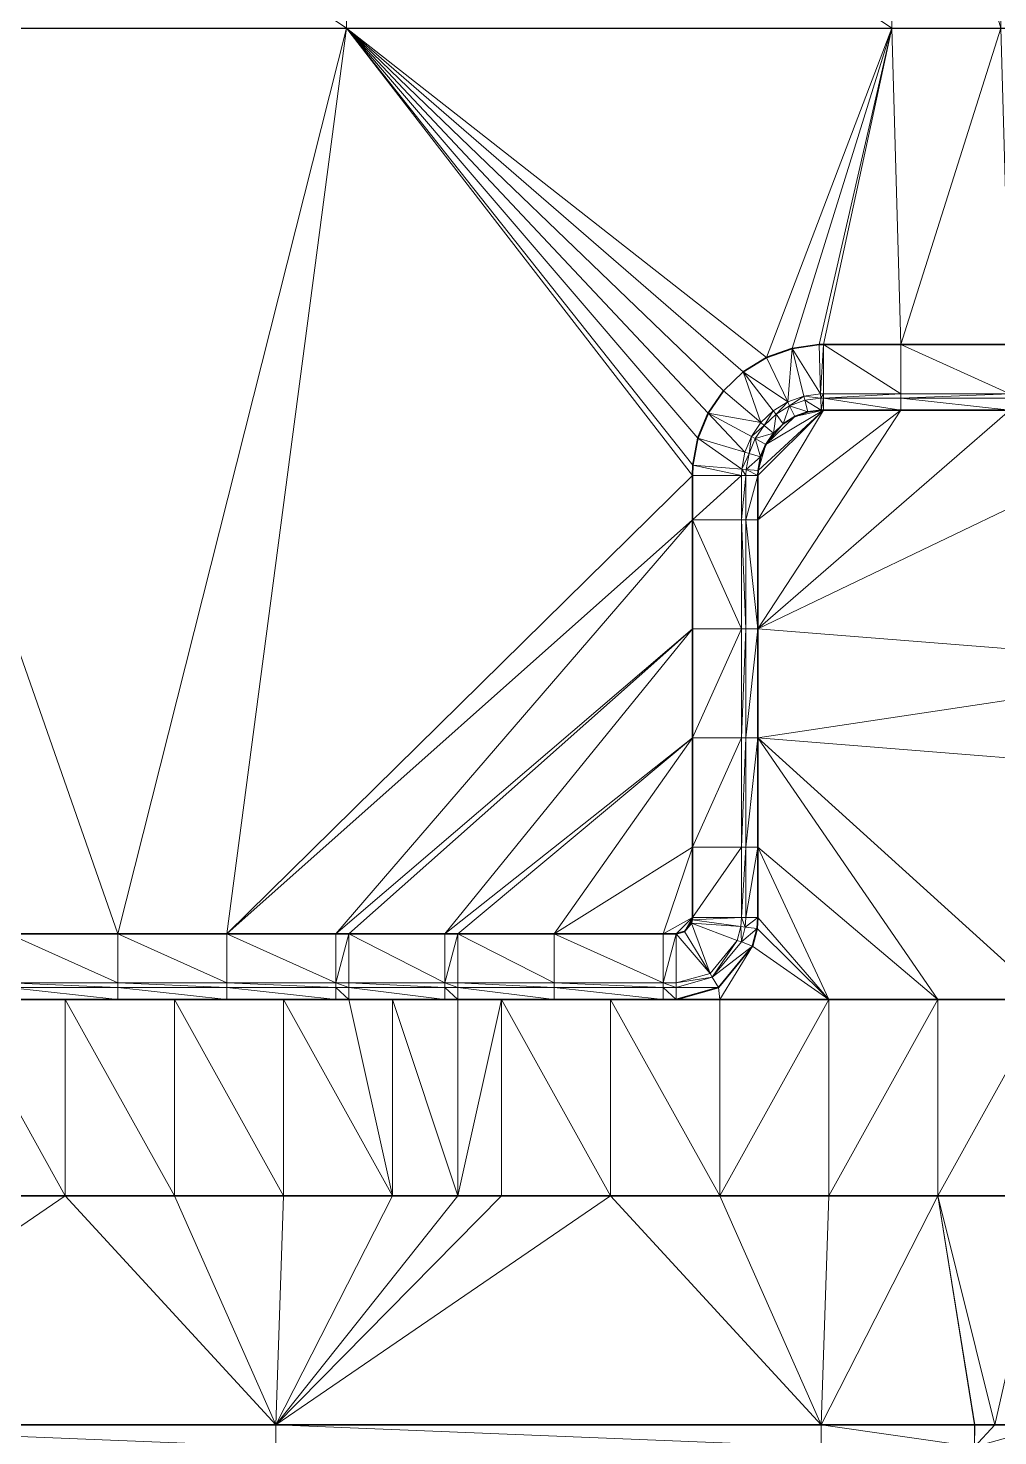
# Model space of a CAD drawing. Header units: metres. Extents: x 246428 to 246884, y 7418966 to 7419490.
# Drawn here: x 246707.09 to 246715.98, y 7419367.3 to 7419380.21 of the extents above; entities that cross this region are included whole.
import ezdxf

# ---------------------------------------------------------------- set-up
doc = ezdxf.new("R2010")
doc.units = ezdxf.units.M
doc.linetypes.add('blank name', pattern=[0])
doc.linetypes.add('HIDDEN', pattern=[9.525, 6.35, -3.175])
doc.layers.add('_12D_UNMAPPED', color=7, linetype='Continuous')
doc.layers.add('GRADELINES', color=250, linetype='HIDDEN', lineweight=25)
doc.layers.add('MISC_PATHS', color=7, linetype='Continuous', lineweight=35)
for name, color, linetype, lineweight, true_color in [('KERB_BACK', 7, 'Continuous', 35, 0x5fd2ff), ('KERB_LINE', 7, 'Continuous', 18, 0xb9b9b9), ('KERB_LIP', 7, 'Continuous', 35, 0x5fd2ff), ('KERB_TOP', 7, 'Continuous', 18, 0xb9b9b9)]:
    doc.layers.add(name, color=color, linetype=linetype, lineweight=lineweight, true_color=true_color)

msp = doc.modelspace()

# ---------------------------------------------------------------- linework, layer by layer
at = {"layer": '_12D_UNMAPPED', "color": 3, "linetype": 'blank name', "lineweight": 0}
for points in [[(246710.008, 7419380.205, 35.044), (246705.008, 7419380.205, 34.953), (246705.008, 7419383.555, 34.986)], [(246710.008, 7419383.555, 35.077), (246710.008, 7419380.205, 35.044), (246705.008, 7419383.555, 34.986)], [(246715.008, 7419380.205, 35.135), (246710.008, 7419380.205, 35.044), (246710.008, 7419383.555, 35.077)], [(246715.008, 7419380.205, 35.135), (246710.008, 7419383.555, 35.077), (246715.008, 7419383.555, 35.169)], [(246716.008, 7419380.205, 35.153), (246715.008, 7419380.205, 35.135), (246715.008, 7419383.555, 35.169)], [(246716.008, 7419380.205, 35.153), (246715.008, 7419383.555, 35.169), (246716.008, 7419383.555, 35.187)], [(246707.911, 7419371.905, 34.923), (246706.911, 7419371.905, 34.904), (246705.008, 7419380.205, 34.953)], [(246707.911, 7419371.905, 34.923), (246705.008, 7419380.205, 34.953), (246710.008, 7419380.205, 35.044)], [(246708.911, 7419371.905, 34.941), (246707.911, 7419371.905, 34.923), (246710.008, 7419380.205, 35.044)], [(246708.911, 7419371.905, 34.941), (246710.008, 7419380.205, 35.044), (246713.179, 7419376.105, 35.061)], [(246710.008, 7419380.205, 35.044), (246713.229, 7419376.447, 35.065), (246713.183, 7419376.201, 35.062)], [(246710.008, 7419380.205, 35.044), (246713.325, 7419376.677, 35.069), (246713.229, 7419376.447, 35.065)], [(246710.008, 7419380.205, 35.044), (246715.008, 7419380.205, 35.135), (246713.859, 7419377.186, 35.084)], [(246710.008, 7419380.205, 35.044), (246713.859, 7419377.186, 35.084), (246713.646, 7419377.055, 35.079)], [(246710.008, 7419380.205, 35.044), (246713.646, 7419377.055, 35.079), (246713.466, 7419376.883, 35.074)], [(246710.008, 7419380.205, 35.044), (246713.466, 7419376.883, 35.074), (246713.325, 7419376.677, 35.069)], [(246710.008, 7419380.205, 35.044), (246713.183, 7419376.201, 35.062), (246713.179, 7419376.105, 35.061)], [(246715.008, 7419380.205, 35.135), (246714.094, 7419377.271, 35.089), (246713.859, 7419377.186, 35.084)], [(246715.008, 7419380.205, 35.135), (246714.341, 7419377.305, 35.094), (246714.094, 7419377.271, 35.089)], [(246715.008, 7419380.205, 35.135), (246714.38, 7419377.305, 35.095), (246714.341, 7419377.305, 35.094)], [(246715.008, 7419380.205, 35.135), (246715.091, 7419377.305, 35.108), (246714.38, 7419377.305, 35.095)], [(246715.008, 7419380.205, 35.135), (246716.008, 7419380.205, 35.153), (246715.091, 7419377.305, 35.108)], [(246716.008, 7419380.205, 35.153), (246716.091, 7419377.305, 35.126), (246715.091, 7419377.305, 35.108)], [(246713.859, 7419377.186, 35.084), (246714.094, 7419377.271, 35.089), (246714.054, 7419376.781, 35.059)], [(246714.094, 7419377.271, 35.089), (246714.201, 7419376.834, 35.064), (246714.054, 7419376.781, 35.059)], [(246714.094, 7419377.271, 35.089), (246714.341, 7419377.305, 35.094), (246714.355, 7419376.855, 35.069)], [(246714.094, 7419377.271, 35.089), (246714.355, 7419376.855, 35.069), (246714.201, 7419376.834, 35.064)], [(246714.341, 7419377.305, 35.094), (246714.38, 7419377.305, 35.095), (246714.355, 7419376.855, 35.069)], [(246714.38, 7419377.305, 35.095), (246714.38, 7419376.855, 35.07), (246714.355, 7419376.855, 35.069)], [(246714.38, 7419377.305, 35.095), (246715.091, 7419376.855, 35.083), (246714.38, 7419376.855, 35.07)], [(246714.38, 7419377.305, 35.095), (246715.091, 7419377.305, 35.108), (246715.091, 7419376.855, 35.083)], [(246715.091, 7419377.305, 35.108), (246716.091, 7419377.305, 35.126), (246716.091, 7419376.855, 35.101)], [(246715.091, 7419377.305, 35.108), (246716.091, 7419376.855, 35.101), (246715.091, 7419376.855, 35.083)], [(246713.646, 7419377.055, 35.079), (246713.859, 7419377.186, 35.084), (246714.054, 7419376.781, 35.059)], [(246713.466, 7419376.883, 35.074), (246713.646, 7419377.055, 35.079), (246713.808, 7419376.591, 35.049)], [(246713.646, 7419377.055, 35.079), (246713.921, 7419376.699, 35.054), (246713.808, 7419376.591, 35.049)], [(246713.646, 7419377.055, 35.079), (246714.054, 7419376.781, 35.059), (246713.921, 7419376.699, 35.054)], [(246713.325, 7419376.677, 35.069), (246713.466, 7419376.883, 35.074), (246713.808, 7419376.591, 35.049)], [(246714.201, 7419376.834, 35.064), (246714.355, 7419376.855, 35.069), (246714.357, 7419376.815, 35.219)], [(246714.355, 7419376.855, 35.069), (246714.38, 7419376.855, 35.07), (246714.357, 7419376.815, 35.219)], [(246714.38, 7419376.855, 35.07), (246714.38, 7419376.815, 35.22), (246714.357, 7419376.815, 35.219)], [(246714.38, 7419376.855, 35.07), (246715.091, 7419376.855, 35.083), (246714.38, 7419376.815, 35.22)], [(246715.091, 7419376.855, 35.083), (246715.091, 7419376.815, 35.233), (246714.38, 7419376.815, 35.22)], [(246715.091, 7419376.855, 35.083), (246716.091, 7419376.855, 35.101), (246715.091, 7419376.815, 35.233)], [(246716.091, 7419376.855, 35.101), (246716.091, 7419376.815, 35.251), (246715.091, 7419376.815, 35.233)], [(246713.921, 7419376.699, 35.054), (246714.054, 7419376.781, 35.059), (246713.946, 7419376.667, 35.204)], [(246714.054, 7419376.781, 35.059), (246714.071, 7419376.745, 35.209), (246713.946, 7419376.667, 35.204)], [(246713.946, 7419376.667, 35.204), (246714.071, 7419376.745, 35.209), (246714.013, 7419376.58, 35.204)], [(246714.071, 7419376.745, 35.209), (246714.119, 7419376.646, 35.209), (246714.013, 7419376.58, 35.204)], [(246714.054, 7419376.781, 35.059), (246714.201, 7419376.834, 35.064), (246714.071, 7419376.745, 35.209)], [(246714.201, 7419376.834, 35.064), (246714.21, 7419376.795, 35.214), (246714.071, 7419376.745, 35.209)], [(246714.071, 7419376.745, 35.209), (246714.21, 7419376.795, 35.214), (246714.237, 7419376.688, 35.214)], [(246714.071, 7419376.745, 35.209), (246714.237, 7419376.688, 35.214), (246714.119, 7419376.646, 35.209)], [(246714.201, 7419376.834, 35.064), (246714.357, 7419376.815, 35.219), (246714.21, 7419376.795, 35.214)], [(246714.21, 7419376.795, 35.214), (246714.357, 7419376.815, 35.219), (246714.36, 7419376.705, 35.219)], [(246714.21, 7419376.795, 35.214), (246714.36, 7419376.705, 35.219), (246714.237, 7419376.688, 35.214)], [(246714.357, 7419376.815, 35.219), (246714.38, 7419376.815, 35.22), (246714.36, 7419376.705, 35.219)], [(246714.38, 7419376.815, 35.22), (246714.38, 7419376.705, 35.22), (246714.36, 7419376.705, 35.219)], [(246714.38, 7419376.815, 35.22), (246715.091, 7419376.815, 35.233), (246715.091, 7419376.705, 35.233)], [(246714.38, 7419376.815, 35.22), (246715.091, 7419376.705, 35.233), (246714.38, 7419376.705, 35.22)], [(246715.091, 7419376.815, 35.233), (246716.091, 7419376.815, 35.251), (246716.091, 7419376.705, 35.251)], [(246715.091, 7419376.815, 35.233), (246716.091, 7419376.705, 35.251), (246715.091, 7419376.705, 35.233)], [(246713.229, 7419376.447, 35.065), (246713.325, 7419376.677, 35.069), (246713.66, 7419376.319, 35.04)], [(246713.325, 7419376.677, 35.069), (246713.808, 7419376.591, 35.049), (246713.72, 7419376.463, 35.044)], [(246713.325, 7419376.677, 35.069), (246713.72, 7419376.463, 35.044), (246713.66, 7419376.319, 35.04)], [(246713.72, 7419376.463, 35.044), (246713.808, 7419376.591, 35.049), (246713.839, 7419376.565, 35.199)], [(246716.091, 7419376.705, 35.251), (246713.78, 7419374.701, 35.172), (246715.091, 7419376.705, 35.233)], [(246713.781, 7419376.153, 35.187), (246714.38, 7419376.705, 35.22), (246713.78, 7419376.105, 35.186)], [(246713.78, 7419376.105, 35.186), (246714.38, 7419376.705, 35.22), (246713.78, 7419375.701, 35.182)], [(246714.38, 7419376.705, 35.22), (246715.091, 7419376.705, 35.233), (246713.78, 7419375.701, 35.182)], [(246715.091, 7419376.705, 35.233), (246713.78, 7419374.701, 35.172), (246713.78, 7419375.701, 35.182)], [(246713.78, 7419374.701, 35.172), (246716.091, 7419376.705, 35.251), (246717.091, 7419376.29, 35.269)], [(246713.852, 7419376.391, 35.194), (246714.38, 7419376.705, 35.22), (246713.781, 7419376.153, 35.187)], [(246713.808, 7419376.591, 35.049), (246713.921, 7419376.699, 35.054), (246713.839, 7419376.565, 35.199)], [(246713.921, 7419376.699, 35.054), (246713.946, 7419376.667, 35.204), (246713.839, 7419376.565, 35.199)], [(246713.839, 7419376.565, 35.199), (246713.946, 7419376.667, 35.204), (246713.923, 7419376.494, 35.199)], [(246714.119, 7419376.646, 35.209), (246714.38, 7419376.705, 35.22), (246713.852, 7419376.391, 35.194)], [(246714.013, 7419376.58, 35.204), (246714.119, 7419376.646, 35.209), (246713.852, 7419376.391, 35.194)], [(246713.946, 7419376.667, 35.204), (246714.013, 7419376.58, 35.204), (246713.923, 7419376.494, 35.199)], [(246714.237, 7419376.688, 35.214), (246714.38, 7419376.705, 35.22), (246714.119, 7419376.646, 35.209)], [(246714.36, 7419376.705, 35.219), (246714.38, 7419376.705, 35.22), (246714.237, 7419376.688, 35.214)], [(246713.66, 7419376.319, 35.04), (246713.72, 7419376.463, 35.044), (246713.699, 7419376.307, 35.19)], [(246713.72, 7419376.463, 35.044), (246713.755, 7419376.444, 35.194), (246713.699, 7419376.307, 35.19)], [(246713.72, 7419376.463, 35.044), (246713.839, 7419376.565, 35.199), (246713.755, 7419376.444, 35.194)], [(246713.755, 7419376.444, 35.194), (246713.839, 7419376.565, 35.199), (246713.923, 7419376.494, 35.199)], [(246713.755, 7419376.444, 35.194), (246713.923, 7419376.494, 35.199), (246713.852, 7419376.391, 35.194)], [(246713.923, 7419376.494, 35.199), (246714.013, 7419376.58, 35.204), (246713.852, 7419376.391, 35.194)], [(246713.183, 7419376.201, 35.062), (246713.229, 7419376.447, 35.065), (246713.632, 7419376.165, 35.037)], [(246713.229, 7419376.447, 35.065), (246713.66, 7419376.319, 35.04), (246713.632, 7419376.165, 35.037)], [(246713.699, 7419376.307, 35.19), (246713.755, 7419376.444, 35.194), (246713.804, 7419376.276, 35.19)], [(246713.755, 7419376.444, 35.194), (246713.852, 7419376.391, 35.194), (246713.804, 7419376.276, 35.19)], [(246713.804, 7419376.276, 35.19), (246713.852, 7419376.391, 35.194), (246713.781, 7419376.153, 35.187)], [(246713.179, 7419376.105, 35.061), (246713.183, 7419376.201, 35.062), (246713.63, 7419376.105, 35.036)], [(246713.183, 7419376.201, 35.062), (246713.632, 7419376.165, 35.037), (246713.63, 7419376.105, 35.036)], [(246713.632, 7419376.165, 35.037), (246713.66, 7419376.319, 35.04), (246713.699, 7419376.307, 35.19)], [(246713.632, 7419376.165, 35.037), (246713.699, 7419376.307, 35.19), (246713.672, 7419376.162, 35.187)], [(246713.672, 7419376.162, 35.187), (246713.699, 7419376.307, 35.19), (246713.804, 7419376.276, 35.19)], [(246713.672, 7419376.162, 35.187), (246713.804, 7419376.276, 35.19), (246713.781, 7419376.153, 35.187)], [(246718.129, 7419374.355, 35.295), (246713.78, 7419374.701, 35.172), (246717.091, 7419376.29, 35.269)], [(246708.911, 7419371.905, 34.941), (246713.179, 7419376.105, 35.061), (246713.179, 7419375.701, 35.057)], [(246713.179, 7419375.701, 35.057), (246713.63, 7419376.105, 35.036), (246713.63, 7419375.701, 35.032)], [(246713.179, 7419375.701, 35.057), (246713.179, 7419376.105, 35.061), (246713.63, 7419376.105, 35.036)], [(246713.63, 7419376.105, 35.036), (246713.632, 7419376.165, 35.037), (246713.669, 7419376.105, 35.186)], [(246713.63, 7419375.701, 35.032), (246713.63, 7419376.105, 35.036), (246713.669, 7419376.105, 35.186)], [(246713.63, 7419375.701, 35.032), (246713.669, 7419376.105, 35.186), (246713.669, 7419375.701, 35.182)], [(246713.632, 7419376.165, 35.037), (246713.672, 7419376.162, 35.187), (246713.669, 7419376.105, 35.186)], [(246713.669, 7419376.105, 35.186), (246713.672, 7419376.162, 35.187), (246713.78, 7419376.105, 35.186)], [(246713.669, 7419375.701, 35.182), (246713.78, 7419376.105, 35.186), (246713.78, 7419375.701, 35.182)], [(246713.669, 7419375.701, 35.182), (246713.669, 7419376.105, 35.186), (246713.78, 7419376.105, 35.186)], [(246713.672, 7419376.162, 35.187), (246713.781, 7419376.153, 35.187), (246713.78, 7419376.105, 35.186)], [(246709.911, 7419371.905, 34.959), (246708.911, 7419371.905, 34.941), (246713.179, 7419375.701, 35.057)], [(246713.179, 7419374.701, 35.047), (246709.911, 7419371.905, 34.959), (246713.179, 7419375.701, 35.057)], [(246713.63, 7419374.701, 35.022), (246713.179, 7419374.701, 35.047), (246713.179, 7419375.701, 35.057)], [(246713.63, 7419374.701, 35.022), (246713.179, 7419375.701, 35.057), (246713.63, 7419375.701, 35.032)], [(246713.669, 7419374.701, 35.172), (246713.63, 7419374.701, 35.022), (246713.63, 7419375.701, 35.032)], [(246713.669, 7419374.701, 35.172), (246713.63, 7419375.701, 35.032), (246713.669, 7419375.701, 35.182)], [(246713.78, 7419374.701, 35.172), (246713.669, 7419374.701, 35.172), (246713.669, 7419375.701, 35.182)], [(246713.78, 7419374.701, 35.172), (246713.669, 7419375.701, 35.182), (246713.78, 7419375.701, 35.182)], [(246710.029, 7419371.905, 34.961), (246709.911, 7419371.905, 34.959), (246713.179, 7419374.701, 35.047)], [(246710.911, 7419371.905, 34.977), (246710.029, 7419371.905, 34.961), (246713.179, 7419374.701, 35.047)], [(246710.029, 7419371.905, 34.961), (246710.029, 7419371.905, 34.961), (246713.179, 7419374.701, 35.047)], [(246710.911, 7419371.905, 34.977), (246713.179, 7419374.701, 35.047), (246713.179, 7419373.701, 35.037)], [(246713.179, 7419373.701, 35.037), (246713.179, 7419374.701, 35.047), (246713.63, 7419374.701, 35.022)], [(246713.179, 7419373.701, 35.037), (246713.63, 7419374.701, 35.022), (246713.63, 7419373.701, 35.012)], [(246713.63, 7419373.701, 35.012), (246713.63, 7419374.701, 35.022), (246713.669, 7419374.701, 35.172)], [(246713.63, 7419373.701, 35.012), (246713.669, 7419374.701, 35.172), (246713.669, 7419373.701, 35.162)], [(246713.669, 7419373.701, 35.162), (246713.78, 7419374.701, 35.172), (246713.78, 7419373.701, 35.162)], [(246713.669, 7419373.701, 35.162), (246713.669, 7419374.701, 35.172), (246713.78, 7419374.701, 35.172)], [(246713.78, 7419373.701, 35.162), (246713.78, 7419374.701, 35.172), (246718.129, 7419374.355, 35.295)], [(246713.78, 7419373.701, 35.162), (246718.129, 7419374.355, 35.295), (246718.129, 7419373.355, 35.306)], [(246711.029, 7419371.905, 34.98), (246710.911, 7419371.905, 34.977), (246713.179, 7419373.701, 35.037)], [(246711.029, 7419371.905, 34.98), (246711.029, 7419371.905, 34.98), (246713.179, 7419373.701, 35.037)], [(246711.911, 7419371.905, 34.996), (246711.029, 7419371.905, 34.98), (246713.179, 7419373.701, 35.037)], [(246711.911, 7419371.905, 34.996), (246713.179, 7419373.701, 35.037), (246713.179, 7419372.701, 35.027)], [(246713.179, 7419372.701, 35.027), (246713.179, 7419373.701, 35.037), (246713.63, 7419373.701, 35.012)], [(246713.179, 7419372.701, 35.027), (246713.63, 7419373.701, 35.012), (246713.63, 7419372.701, 35.002)], [(246713.63, 7419372.701, 35.002), (246713.669, 7419373.701, 35.162), (246713.669, 7419372.701, 35.152)], [(246713.63, 7419372.701, 35.002), (246713.63, 7419373.701, 35.012), (246713.669, 7419373.701, 35.162)], [(246713.669, 7419372.701, 35.152), (246713.78, 7419373.701, 35.162), (246713.78, 7419372.701, 35.152)], [(246713.669, 7419372.701, 35.152), (246713.669, 7419373.701, 35.162), (246713.78, 7419373.701, 35.162)], [(246713.78, 7419372.701, 35.152), (246713.78, 7419373.701, 35.162), (246715.43, 7419371.303, 35.179)], [(246715.43, 7419371.303, 35.179), (246713.78, 7419373.701, 35.162), (246716.43, 7419371.303, 35.23)], [(246716.43, 7419371.303, 35.23), (246713.78, 7419373.701, 35.162), (246718.129, 7419373.355, 35.306)], [(246711.911, 7419371.905, 34.996), (246713.179, 7419372.701, 35.027), (246712.911, 7419371.905, 35.014)], [(246713.179, 7419372.701, 35.027), (246713.179, 7419372.055, 35.02), (246712.911, 7419371.905, 35.014)], [(246713.179, 7419372.055, 35.02), (246713.63, 7419372.701, 35.002), (246713.63, 7419372.055, 34.995)], [(246713.179, 7419372.055, 35.02), (246713.179, 7419372.701, 35.027), (246713.63, 7419372.701, 35.002)], [(246713.63, 7419372.055, 34.995), (246713.63, 7419372.701, 35.002), (246713.669, 7419372.701, 35.152)], [(246713.63, 7419372.055, 34.995), (246713.669, 7419372.701, 35.152), (246713.669, 7419372.055, 35.145)], [(246713.669, 7419372.055, 35.145), (246713.669, 7419372.701, 35.152), (246713.78, 7419372.701, 35.152)], [(246713.669, 7419372.055, 35.145), (246713.78, 7419372.701, 35.152), (246713.78, 7419372.055, 35.145)], [(246713.78, 7419372.055, 35.145), (246713.78, 7419372.701, 35.152), (246714.43, 7419371.303, 35.128)], [(246714.43, 7419371.303, 35.128), (246713.78, 7419372.701, 35.152), (246715.43, 7419371.303, 35.179)], [(246713.179, 7419372.055, 35.02), (246713.03, 7419371.905, 35.016), (246712.911, 7419371.905, 35.014)], [(246713.179, 7419372.055, 35.02), (246713.107, 7419371.927, 35.018), (246713.03, 7419371.905, 35.016)], [(246713.179, 7419372.055, 35.02), (246713.178, 7419372.035, 35.02), (246713.107, 7419371.927, 35.018)], [(246713.178, 7419372.035, 35.02), (246713.17, 7419372.003, 35.019), (246713.107, 7419371.927, 35.018)], [(246713.107, 7419371.927, 35.018), (246713.17, 7419372.003, 35.019), (246713.341, 7419371.542, 34.993)], [(246713.17, 7419372.003, 35.019), (246713.178, 7419372.035, 35.02), (246713.624, 7419371.974, 34.995)], [(246713.17, 7419372.003, 35.019), (246713.624, 7419371.974, 34.995), (246713.591, 7419371.845, 34.994)], [(246713.17, 7419372.003, 35.019), (246713.591, 7419371.845, 34.994), (246713.341, 7419371.542, 34.993)], [(246713.178, 7419372.035, 35.02), (246713.179, 7419372.055, 35.02), (246713.63, 7419372.055, 34.995)], [(246713.178, 7419372.035, 35.02), (246713.63, 7419372.055, 34.995), (246713.624, 7419371.974, 34.995)], [(246713.591, 7419371.845, 34.994), (246713.624, 7419371.974, 34.995), (246713.629, 7419371.831, 35.144)], [(246713.624, 7419371.974, 34.995), (246713.63, 7419372.055, 34.995), (246713.664, 7419371.968, 35.145)], [(246713.624, 7419371.974, 34.995), (246713.664, 7419371.968, 35.145), (246713.629, 7419371.831, 35.144)], [(246713.629, 7419371.831, 35.144), (246713.664, 7419371.968, 35.145), (246713.773, 7419371.953, 35.145)], [(246713.629, 7419371.831, 35.144), (246713.773, 7419371.953, 35.145), (246713.732, 7419371.792, 35.144)], [(246713.63, 7419372.055, 34.995), (246713.669, 7419372.055, 35.145), (246713.664, 7419371.968, 35.145)], [(246713.664, 7419371.968, 35.145), (246713.669, 7419372.055, 35.145), (246713.78, 7419372.055, 35.145)], [(246713.664, 7419371.968, 35.145), (246713.78, 7419372.055, 35.145), (246713.773, 7419371.953, 35.145)], [(246713.732, 7419371.792, 35.144), (246713.773, 7419371.953, 35.145), (246714.43, 7419371.303, 35.128)], [(246713.773, 7419371.953, 35.145), (246713.78, 7419372.055, 35.145), (246714.43, 7419371.303, 35.128)], [(246706.911, 7419371.905, 34.904), (246707.911, 7419371.905, 34.923), (246707.911, 7419371.455, 34.898)], [(246706.911, 7419371.455, 34.879), (246706.911, 7419371.905, 34.904), (246707.911, 7419371.455, 34.898)], [(246707.911, 7419371.905, 34.923), (246708.911, 7419371.905, 34.941), (246708.911, 7419371.455, 34.916)], [(246707.911, 7419371.455, 34.898), (246707.911, 7419371.905, 34.923), (246708.911, 7419371.455, 34.916)], [(246708.911, 7419371.905, 34.941), (246709.911, 7419371.905, 34.959), (246709.911, 7419371.455, 34.934)], [(246708.911, 7419371.455, 34.916), (246708.911, 7419371.905, 34.941), (246709.911, 7419371.455, 34.934)], [(246709.911, 7419371.905, 34.959), (246710.029, 7419371.905, 34.961), (246709.911, 7419371.455, 34.934)], [(246710.029, 7419371.905, 34.961), (246710.029, 7419371.455, 34.936), (246709.911, 7419371.455, 34.934)], [(246710.029, 7419371.455, 34.936), (246710.029, 7419371.905, 34.961), (246710.911, 7419371.455, 34.952)], [(246710.029, 7419371.905, 34.961), (246710.029, 7419371.905, 34.961), (246710.029, 7419371.455, 34.936)], [(246710.029, 7419371.905, 34.961), (246710.911, 7419371.905, 34.977), (246710.911, 7419371.455, 34.952)], [(246710.029, 7419371.905, 34.961), (246710.029, 7419371.455, 34.936), (246710.029, 7419371.455, 34.936)], [(246710.911, 7419371.905, 34.977), (246711.029, 7419371.905, 34.98), (246710.911, 7419371.455, 34.952)], [(246711.029, 7419371.905, 34.98), (246711.029, 7419371.455, 34.955), (246710.911, 7419371.455, 34.952)], [(246711.029, 7419371.905, 34.98), (246711.029, 7419371.905, 34.98), (246711.029, 7419371.455, 34.955)], [(246711.029, 7419371.905, 34.98), (246711.911, 7419371.905, 34.996), (246711.911, 7419371.455, 34.971)], [(246711.029, 7419371.455, 34.955), (246711.029, 7419371.905, 34.98), (246711.911, 7419371.455, 34.971)], [(246711.029, 7419371.905, 34.98), (246711.029, 7419371.455, 34.955), (246711.029, 7419371.455, 34.955)], [(246711.911, 7419371.455, 34.971), (246711.911, 7419371.905, 34.996), (246712.911, 7419371.455, 34.989)], [(246712.911, 7419371.455, 34.989), (246711.911, 7419371.905, 34.996), (246712.911, 7419371.905, 35.014)], [(246712.911, 7419371.905, 35.014), (246713.03, 7419371.905, 35.016), (246712.911, 7419371.455, 34.989)], [(246713.03, 7419371.905, 35.016), (246713.03, 7419371.455, 34.991), (246712.911, 7419371.455, 34.989)], [(246713.03, 7419371.905, 35.016), (246713.107, 7419371.927, 35.018), (246713.341, 7419371.542, 34.993)], [(246713.03, 7419371.905, 35.016), (246713.341, 7419371.542, 34.993), (246713.03, 7419371.455, 34.991)], [(246713.341, 7419371.542, 34.993), (246713.591, 7419371.845, 34.994), (246713.361, 7419371.508, 35.143)], [(246713.591, 7419371.845, 34.994), (246713.629, 7419371.831, 35.144), (246713.361, 7419371.508, 35.143)], [(246713.361, 7419371.508, 35.143), (246713.629, 7419371.831, 35.144), (246713.732, 7419371.792, 35.144)], [(246713.361, 7419371.508, 35.143), (246713.732, 7419371.792, 35.144), (246713.419, 7419371.414, 35.143)], [(246713.419, 7419371.414, 35.143), (246713.732, 7419371.792, 35.144), (246713.43, 7419371.303, 35.077)], [(246713.43, 7419371.303, 35.077), (246713.732, 7419371.792, 35.144), (246714.43, 7419371.303, 35.128)], [(246706.911, 7419371.455, 34.879), (246707.911, 7419371.455, 34.898), (246707.911, 7419371.415, 34.898)], [(246706.911, 7419371.415, 34.879), (246706.911, 7419371.455, 34.879), (246707.911, 7419371.415, 34.898)], [(246707.911, 7419371.455, 34.898), (246708.911, 7419371.455, 34.916), (246708.911, 7419371.415, 34.916)], [(246707.911, 7419371.415, 34.898), (246707.911, 7419371.455, 34.898), (246708.911, 7419371.415, 34.916)], [(246708.911, 7419371.455, 34.916), (246709.911, 7419371.455, 34.934), (246709.911, 7419371.415, 34.934)], [(246708.911, 7419371.415, 34.916), (246708.911, 7419371.455, 34.916), (246709.911, 7419371.415, 34.934)], [(246709.911, 7419371.455, 34.934), (246710.029, 7419371.455, 34.936), (246710.029, 7419371.415, 34.936)], [(246709.911, 7419371.455, 34.934), (246710.029, 7419371.415, 34.936), (246709.911, 7419371.415, 34.934)], [(246710.029, 7419371.455, 34.936), (246710.911, 7419371.455, 34.952), (246710.911, 7419371.415, 35.085)], [(246710.029, 7419371.455, 34.936), (246710.029, 7419371.455, 34.936), (246710.029, 7419371.415, 34.936)], [(246710.029, 7419371.415, 34.936), (246710.029, 7419371.455, 34.936), (246710.911, 7419371.415, 35.085)], [(246710.029, 7419371.455, 34.936), (246710.029, 7419371.415, 34.936), (246710.029, 7419371.415, 34.936)], [(246710.911, 7419371.455, 34.952), (246711.029, 7419371.455, 34.955), (246711.029, 7419371.415, 35.105)], [(246710.911, 7419371.455, 34.952), (246711.029, 7419371.415, 35.105), (246710.911, 7419371.415, 35.085)], [(246711.029, 7419371.455, 34.955), (246711.029, 7419371.455, 34.955), (246711.029, 7419371.415, 35.105)], [(246711.029, 7419371.415, 35.105), (246711.029, 7419371.455, 34.955), (246711.911, 7419371.415, 35.121)], [(246711.029, 7419371.455, 34.955), (246711.029, 7419371.415, 35.105), (246711.029, 7419371.415, 35.105)], [(246711.029, 7419371.455, 34.955), (246711.911, 7419371.455, 34.971), (246711.911, 7419371.415, 35.121)], [(246711.911, 7419371.415, 35.121), (246711.911, 7419371.455, 34.971), (246712.911, 7419371.415, 35.139)], [(246712.911, 7419371.415, 35.139), (246711.911, 7419371.455, 34.971), (246712.911, 7419371.455, 34.989)], [(246712.911, 7419371.455, 34.989), (246713.03, 7419371.415, 35.141), (246712.911, 7419371.415, 35.139)], [(246712.911, 7419371.455, 34.989), (246713.03, 7419371.455, 34.991), (246713.03, 7419371.415, 35.141)], [(246713.03, 7419371.455, 34.991), (246713.341, 7419371.542, 34.993), (246713.361, 7419371.508, 35.143)], [(246713.03, 7419371.415, 35.141), (246713.361, 7419371.508, 35.143), (246713.419, 7419371.414, 35.143)], [(246713.03, 7419371.455, 34.991), (246713.361, 7419371.508, 35.143), (246713.03, 7419371.415, 35.141)], [(246706.43, 7419371.303, 34.871), (246706.911, 7419371.305, 34.879), (246707.43, 7419371.303, 34.889)], [(246706.43, 7419371.303, 34.871), (246707.43, 7419371.303, 34.889), (246707.43, 7419369.503, 34.907)], [(246706.43, 7419369.503, 34.889), (246706.43, 7419371.303, 34.871), (246707.43, 7419369.503, 34.907)], [(246706.911, 7419371.305, 34.879), (246706.911, 7419371.415, 34.879), (246707.911, 7419371.305, 34.898)], [(246706.911, 7419371.415, 34.879), (246707.911, 7419371.415, 34.898), (246707.911, 7419371.305, 34.898)], [(246706.911, 7419371.305, 34.879), (246707.911, 7419371.305, 34.898), (246707.43, 7419371.303, 34.889)], [(246707.43, 7419371.303, 34.889), (246707.911, 7419371.305, 34.898), (246708.43, 7419371.303, 34.907)], [(246707.43, 7419371.303, 34.889), (246708.43, 7419371.303, 34.907), (246708.43, 7419369.503, 34.925)], [(246707.43, 7419369.503, 34.907), (246707.43, 7419371.303, 34.889), (246708.43, 7419369.503, 34.925)], [(246707.911, 7419371.305, 34.898), (246707.911, 7419371.415, 34.898), (246708.911, 7419371.305, 34.916)], [(246707.911, 7419371.415, 34.898), (246708.911, 7419371.415, 34.916), (246708.911, 7419371.305, 34.916)], [(246707.911, 7419371.305, 34.898), (246708.911, 7419371.305, 34.916), (246708.43, 7419371.303, 34.907)], [(246708.43, 7419371.303, 34.907), (246708.911, 7419371.305, 34.916), (246709.43, 7419371.303, 34.925)], [(246708.43, 7419371.303, 34.907), (246709.43, 7419371.303, 34.925), (246709.43, 7419369.503, 34.943)], [(246708.43, 7419369.503, 34.925), (246708.43, 7419371.303, 34.907), (246709.43, 7419369.503, 34.943)], [(246708.911, 7419371.305, 34.916), (246708.911, 7419371.415, 34.916), (246709.911, 7419371.305, 34.934)], [(246708.911, 7419371.415, 34.916), (246709.911, 7419371.415, 34.934), (246709.911, 7419371.305, 34.934)], [(246708.911, 7419371.305, 34.916), (246709.911, 7419371.305, 34.934), (246709.43, 7419371.303, 34.925)], [(246709.43, 7419371.303, 34.925), (246709.911, 7419371.305, 34.934), (246710.029, 7419371.305, 34.936)], [(246709.43, 7419371.303, 34.925), (246710.029, 7419371.305, 34.936), (246710.43, 7419369.503, 34.961)], [(246709.43, 7419369.503, 34.943), (246709.43, 7419371.303, 34.925), (246710.43, 7419369.503, 34.961)], [(246709.911, 7419371.415, 34.934), (246710.029, 7419371.415, 34.936), (246710.029, 7419371.305, 34.936)], [(246709.911, 7419371.415, 34.934), (246710.029, 7419371.305, 34.936), (246709.911, 7419371.305, 34.934)], [(246710.029, 7419371.415, 34.936), (246710.029, 7419371.415, 34.936), (246710.029, 7419371.305, 34.936)], [(246710.029, 7419371.305, 34.936), (246710.029, 7419371.415, 34.936), (246710.911, 7419371.305, 35.085)], [(246710.029, 7419371.415, 34.936), (246710.029, 7419371.305, 34.936), (246710.029, 7419371.305, 34.936)], [(246710.029, 7419371.415, 34.936), (246710.911, 7419371.415, 35.085), (246710.911, 7419371.305, 35.085)], [(246710.029, 7419371.305, 34.936), (246710.43, 7419371.303, 34.943), (246710.43, 7419369.503, 34.961)], [(246710.029, 7419371.305, 34.936), (246710.029, 7419371.305, 34.936), (246710.43, 7419369.503, 34.961)], [(246710.029, 7419371.305, 34.936), (246710.911, 7419371.305, 35.085), (246710.43, 7419371.303, 34.943)], [(246710.43, 7419371.303, 34.943), (246710.911, 7419371.305, 35.085), (246711.03, 7419371.303, 34.954)], [(246710.43, 7419369.503, 34.961), (246710.43, 7419371.303, 34.943), (246711.03, 7419369.503, 34.972)], [(246710.43, 7419371.303, 34.943), (246711.03, 7419371.303, 34.954), (246711.03, 7419369.503, 34.972)], [(246710.911, 7419371.415, 35.085), (246711.029, 7419371.415, 35.105), (246711.029, 7419371.305, 35.105)], [(246710.911, 7419371.415, 35.085), (246711.029, 7419371.305, 35.105), (246710.911, 7419371.305, 35.085)], [(246710.911, 7419371.305, 35.085), (246711.029, 7419371.305, 35.105), (246711.03, 7419371.303, 34.954)], [(246711.029, 7419371.305, 35.105), (246711.029, 7419371.415, 35.105), (246711.911, 7419371.305, 35.121)], [(246711.029, 7419371.415, 35.105), (246711.029, 7419371.415, 35.105), (246711.029, 7419371.305, 35.105)], [(246711.029, 7419371.415, 35.105), (246711.029, 7419371.305, 35.105), (246711.029, 7419371.305, 35.105)], [(246711.029, 7419371.415, 35.105), (246711.911, 7419371.415, 35.121), (246711.911, 7419371.305, 35.121)], [(246711.029, 7419371.305, 35.105), (246711.029, 7419371.305, 35.105), (246711.03, 7419371.303, 34.954)], [(246711.03, 7419371.303, 34.954), (246711.029, 7419371.305, 35.105), (246711.43, 7419371.303, 34.975)], [(246711.029, 7419371.305, 35.105), (246711.911, 7419371.305, 35.121), (246711.43, 7419371.303, 34.975)], [(246711.03, 7419371.303, 34.954), (246711.43, 7419371.303, 34.975), (246711.03, 7419369.503, 34.972)], [(246711.03, 7419369.503, 34.972), (246711.43, 7419371.303, 34.975), (246711.43, 7419369.503, 34.993)], [(246711.43, 7419371.303, 34.975), (246711.911, 7419371.305, 35.121), (246712.43, 7419371.303, 35.026)], [(246711.43, 7419369.503, 34.993), (246711.43, 7419371.303, 34.975), (246712.43, 7419369.503, 35.044)], [(246711.43, 7419371.303, 34.975), (246712.43, 7419371.303, 35.026), (246712.43, 7419369.503, 35.044)], [(246711.911, 7419371.305, 35.121), (246711.911, 7419371.415, 35.121), (246712.911, 7419371.305, 35.139)], [(246712.911, 7419371.305, 35.139), (246711.911, 7419371.415, 35.121), (246712.911, 7419371.415, 35.139)], [(246712.43, 7419371.303, 35.026), (246711.911, 7419371.305, 35.121), (246712.911, 7419371.305, 35.139)], [(246712.43, 7419371.303, 35.026), (246713.03, 7419371.305, 35.141), (246713.43, 7419371.303, 35.077)], [(246713.03, 7419371.305, 35.141), (246712.43, 7419371.303, 35.026), (246712.911, 7419371.305, 35.139)], [(246712.43, 7419371.303, 35.026), (246713.43, 7419371.303, 35.077), (246713.43, 7419369.503, 35.095)], [(246712.43, 7419369.503, 35.044), (246712.43, 7419371.303, 35.026), (246713.43, 7419369.503, 35.095)], [(246712.911, 7419371.415, 35.139), (246713.03, 7419371.415, 35.141), (246713.03, 7419371.305, 35.141)], [(246712.911, 7419371.415, 35.139), (246713.03, 7419371.305, 35.141), (246712.911, 7419371.305, 35.139)], [(246713.03, 7419371.415, 35.141), (246713.419, 7419371.414, 35.143), (246713.03, 7419371.305, 35.141)], [(246713.03, 7419371.305, 35.141), (246713.419, 7419371.414, 35.143), (246713.43, 7419371.303, 35.077)], [(246713.43, 7419371.303, 35.077), (246714.43, 7419371.303, 35.128), (246713.43, 7419369.503, 35.095)], [(246713.43, 7419369.503, 35.095), (246714.43, 7419371.303, 35.128), (246714.43, 7419369.503, 35.146)], [(246714.43, 7419371.303, 35.128), (246715.43, 7419371.303, 35.179), (246714.43, 7419369.503, 35.146)], [(246714.43, 7419369.503, 35.146), (246715.43, 7419371.303, 35.179), (246715.43, 7419369.503, 35.197)], [(246715.43, 7419369.503, 35.197), (246716.43, 7419371.303, 35.23), (246716.43, 7419369.503, 35.248)], [(246715.43, 7419371.303, 35.179), (246716.43, 7419371.303, 35.23), (246715.43, 7419369.503, 35.197)], [(246709.359, 7419367.405, 34.956), (246704.359, 7419367.405, 34.921), (246707.43, 7419369.503, 34.907)], [(246707.43, 7419369.503, 34.907), (246704.359, 7419367.405, 34.921), (246706.43, 7419369.503, 34.889)], [(246709.359, 7419367.405, 34.956), (246707.43, 7419369.503, 34.907), (246708.43, 7419369.503, 34.925)], [(246709.359, 7419367.405, 34.956), (246708.43, 7419369.503, 34.925), (246709.43, 7419369.503, 34.943)], [(246709.359, 7419367.405, 34.956), (246709.43, 7419369.503, 34.943), (246710.43, 7419369.503, 34.961)], [(246709.359, 7419367.405, 34.956), (246711.03, 7419369.503, 34.972), (246711.43, 7419369.503, 34.993)], [(246709.359, 7419367.405, 34.956), (246710.43, 7419369.503, 34.961), (246711.03, 7419369.503, 34.972)], [(246712.43, 7419369.503, 35.044), (246709.359, 7419367.405, 34.956), (246711.43, 7419369.503, 34.993)], [(246709.359, 7419367.405, 34.956), (246712.43, 7419369.503, 35.044), (246714.359, 7419367.405, 34.991)], [(246714.359, 7419367.405, 34.991), (246712.43, 7419369.503, 35.044), (246713.43, 7419369.503, 35.095)], [(246714.359, 7419367.405, 34.991), (246713.43, 7419369.503, 35.095), (246714.43, 7419369.503, 35.146)], [(246714.359, 7419367.405, 34.991), (246714.43, 7419369.503, 35.146), (246715.43, 7419369.503, 35.197)], [(246715.767, 7419367.405, 35.001), (246714.359, 7419367.405, 34.991), (246715.43, 7419369.503, 35.197)], [(246715.43, 7419369.503, 35.197), (246715.952, 7419367.405, 35.001), (246715.768, 7419367.405, 35.001)], [(246715.43, 7419369.503, 35.197), (246715.768, 7419367.405, 35.001), (246715.768, 7419367.405, 35.001)], [(246715.43, 7419369.503, 35.197), (246716.43, 7419369.503, 35.248), (246715.952, 7419367.405, 35.001)], [(246715.767, 7419367.405, 35.001), (246715.43, 7419369.503, 35.197), (246715.768, 7419367.405, 35.001)], [(246716.43, 7419369.503, 35.248), (246716.488, 7419367.405, 35.001), (246715.952, 7419367.405, 35.001)], [(246709.359, 7419367.205, 34.956), (246704.359, 7419367.205, 34.921), (246704.359, 7419367.405, 34.921)], [(246709.359, 7419367.405, 34.956), (246709.359, 7419367.205, 34.956), (246704.359, 7419367.405, 34.921)], [(246709.359, 7419367.205, 34.956), (246709.359, 7419367.405, 34.956), (246714.359, 7419367.205, 34.991)], [(246714.359, 7419367.205, 34.991), (246709.359, 7419367.405, 34.956), (246714.359, 7419367.405, 34.991)], [(246715.767, 7419367.205, 35.001), (246714.359, 7419367.405, 34.991), (246715.767, 7419367.405, 35.001)], [(246715.767, 7419367.205, 35.001), (246714.359, 7419367.205, 34.991), (246714.359, 7419367.405, 34.991)], [(246715.767, 7419367.205, 35.001), (246715.767, 7419367.205, 35.001), (246715.767, 7419367.405, 35.001)], [(246715.767, 7419367.205, 35.001), (246715.767, 7419367.405, 35.001), (246715.767, 7419367.405, 35.001)], [(246715.767, 7419364.705, 34.984), (246715.767, 7419367.205, 35.001), (246716.488, 7419367.405, 35.001)], [(246716.488, 7419367.405, 35.001), (246715.767, 7419367.205, 35.001), (246715.952, 7419367.405, 35.001)], [(246715.767, 7419364.705, 34.984), (246716.488, 7419367.405, 35.001), (246715.768, 7419364.705, 34.984)], [(246715.767, 7419367.205, 35.001), (246715.767, 7419367.205, 35.001), (246715.952, 7419367.405, 35.001)], [(246715.952, 7419367.405, 35.001), (246715.767, 7419367.205, 35.001), (246715.768, 7419367.405, 35.001)], [(246715.767, 7419367.205, 35.001), (246715.767, 7419367.405, 35.001), (246715.768, 7419367.405, 35.001)], [(246715.768, 7419367.405, 35.001), (246715.767, 7419367.405, 35.001), (246715.768, 7419367.405, 35.001)], [(246715.767, 7419367.405, 35.001), (246715.767, 7419367.405, 35.001), (246715.768, 7419367.405, 35.001)], [(246715.768, 7419364.705, 34.984), (246716.488, 7419367.405, 35.001), (246715.768, 7419364.705, 34.984)], [(246715.768, 7419364.705, 34.984), (246716.488, 7419367.405, 35.001), (246715.952, 7419364.705, 34.987)], [(246716.488, 7419364.705, 34.998), (246715.952, 7419364.705, 34.987), (246716.488, 7419367.405, 35.001)]]:
    msp.add_3dface(points, dxfattribs=at)
at = {"layer": 'GRADELINES'}
msp.add_polyline3d([(246695.008, 7419380.205, 34.77), (246700.008, 7419380.205, 34.861), (246705.008, 7419380.205, 34.953), (246710.008, 7419380.205, 35.044), (246715.008, 7419380.205, 35.135), (246716.008, 7419380.205, 35.153), (246716.008, 7419380.205, 35.153), (246718.629, 7419380.205, 35.201), (246718.629, 7419380.205, 35.201), (246720.008, 7419380.205, 35.226), (246725.008, 7419380.205, 35.318), (246730.008, 7419380.205, 35.409), (246735.008, 7419380.205, 35.5), (246739.696, 7419380.205, 35.586), (246740.008, 7419380.205, 35.591), (246745.008, 7419380.205, 35.681), (246750.008, 7419380.205, 35.771), (246751.029, 7419380.205, 35.79), (246751.03, 7419380.205, 35.79), (246753.279, 7419380.205, 35.83), (246753.341, 7419380.205, 35.831)], dxfattribs=at)
at = {"layer": 'KERB_BACK'}
for points in [[(246716.091, 7419376.705, 35.251), (246715.091, 7419376.705, 35.233), (246714.38, 7419376.705, 35.22), (246714.36, 7419376.705, 35.219), (246714.237, 7419376.688, 35.214), (246714.119, 7419376.646, 35.209), (246714.013, 7419376.58, 35.204), (246713.923, 7419376.494, 35.199), (246713.852, 7419376.391, 35.194), (246713.804, 7419376.276, 35.19), (246713.781, 7419376.153, 35.187), (246713.78, 7419376.105, 35.186), (246713.78, 7419375.701, 35.182), (246713.78, 7419374.701, 35.172), (246713.78, 7419373.701, 35.162), (246713.78, 7419372.701, 35.152), (246713.78, 7419372.055, 35.145), (246713.773, 7419371.953, 35.145), (246713.732, 7419371.792, 35.144), (246713.419, 7419371.414, 35.143), (246713.03, 7419371.305, 35.141), (246712.911, 7419371.305, 35.139), (246711.911, 7419371.305, 35.121), (246711.029, 7419371.305, 35.105), (246711.029, 7419371.305, 35.105), (246710.911, 7419371.305, 35.085), (246710.029, 7419371.305, 34.936), (246710.029, 7419371.305, 34.936), (246709.911, 7419371.305, 34.934), (246708.911, 7419371.305, 34.916), (246707.911, 7419371.305, 34.898), (246706.911, 7419371.305, 34.879)], [(246634.359, 7419367.405, 34.426), (246639.359, 7419367.405, 34.461), (246644.359, 7419367.405, 34.497), (246649.359, 7419367.405, 34.532), (246654.359, 7419367.405, 34.567), (246659.359, 7419367.405, 34.603), (246664.359, 7419367.405, 34.638), (246669.359, 7419367.405, 34.673), (246672.065, 7419367.405, 34.692), (246672.065, 7419367.405, 34.692), (246674.359, 7419367.405, 34.709), (246679.359, 7419367.405, 34.744), (246684.359, 7419367.405, 34.779), (246689.359, 7419367.405, 34.815), (246694.359, 7419367.405, 34.85), (246699.359, 7419367.405, 34.885), (246704.359, 7419367.405, 34.921), (246709.359, 7419367.405, 34.956), (246714.359, 7419367.405, 34.991), (246715.767, 7419367.405, 35.001), (246715.767, 7419367.405, 35.001)]]:
    msp.add_polyline3d(points, dxfattribs=at)
at = {"layer": 'KERB_LINE'}
msp.add_polyline3d([(246716.091, 7419376.855, 35.101), (246715.091, 7419376.855, 35.083), (246714.38, 7419376.855, 35.07), (246714.355, 7419376.855, 35.069), (246714.201, 7419376.834, 35.064), (246714.054, 7419376.781, 35.059), (246713.921, 7419376.699, 35.054), (246713.808, 7419376.591, 35.049), (246713.72, 7419376.463, 35.044), (246713.66, 7419376.319, 35.04), (246713.632, 7419376.165, 35.037), (246713.63, 7419376.105, 35.036), (246713.63, 7419375.701, 35.032), (246713.63, 7419374.701, 35.022), (246713.63, 7419373.701, 35.012), (246713.63, 7419372.701, 35.002), (246713.63, 7419372.055, 34.995), (246713.624, 7419371.974, 34.995), (246713.591, 7419371.845, 34.994), (246713.341, 7419371.542, 34.993), (246713.03, 7419371.455, 34.991), (246712.911, 7419371.455, 34.989), (246711.911, 7419371.455, 34.971), (246711.029, 7419371.455, 34.955), (246711.029, 7419371.455, 34.955), (246710.911, 7419371.455, 34.952), (246710.029, 7419371.455, 34.936), (246710.029, 7419371.455, 34.936), (246709.911, 7419371.455, 34.934), (246708.911, 7419371.455, 34.916), (246707.911, 7419371.455, 34.898), (246706.911, 7419371.455, 34.879)], dxfattribs=at)
at = {"layer": 'KERB_LIP'}
msp.add_polyline3d([(246716.091, 7419377.305, 35.126), (246715.091, 7419377.305, 35.108), (246714.38, 7419377.305, 35.095), (246714.341, 7419377.305, 35.094), (246714.094, 7419377.271, 35.089), (246713.859, 7419377.186, 35.084), (246713.646, 7419377.055, 35.079), (246713.466, 7419376.883, 35.074), (246713.325, 7419376.677, 35.069), (246713.229, 7419376.447, 35.065), (246713.183, 7419376.201, 35.062), (246713.179, 7419376.105, 35.061), (246713.179, 7419375.701, 35.057), (246713.179, 7419374.701, 35.047), (246713.179, 7419373.701, 35.037), (246713.179, 7419372.701, 35.027), (246713.179, 7419372.055, 35.02), (246713.178, 7419372.035, 35.02), (246713.17, 7419372.003, 35.019), (246713.107, 7419371.927, 35.018), (246713.03, 7419371.905, 35.016), (246712.911, 7419371.905, 35.014), (246711.911, 7419371.905, 34.996), (246711.029, 7419371.905, 34.98), (246711.029, 7419371.905, 34.98), (246710.911, 7419371.905, 34.977), (246710.029, 7419371.905, 34.961), (246710.029, 7419371.905, 34.961), (246709.911, 7419371.905, 34.959), (246708.911, 7419371.905, 34.941), (246707.911, 7419371.905, 34.923), (246706.911, 7419371.905, 34.904)], dxfattribs=at)
at = {"layer": 'KERB_TOP'}
msp.add_polyline3d([(246716.091, 7419376.815, 35.251), (246715.091, 7419376.815, 35.233), (246714.38, 7419376.815, 35.22), (246714.357, 7419376.815, 35.219), (246714.21, 7419376.795, 35.214), (246714.071, 7419376.745, 35.209), (246713.946, 7419376.667, 35.204), (246713.839, 7419376.565, 35.199), (246713.755, 7419376.444, 35.194), (246713.699, 7419376.307, 35.19), (246713.672, 7419376.162, 35.187), (246713.669, 7419376.105, 35.186), (246713.669, 7419375.701, 35.182), (246713.669, 7419374.701, 35.172), (246713.669, 7419373.701, 35.162), (246713.669, 7419372.701, 35.152), (246713.669, 7419372.055, 35.145), (246713.664, 7419371.968, 35.145), (246713.629, 7419371.831, 35.144), (246713.361, 7419371.508, 35.143), (246713.03, 7419371.415, 35.141), (246712.911, 7419371.415, 35.139), (246711.911, 7419371.415, 35.121), (246711.029, 7419371.415, 35.105), (246711.029, 7419371.415, 35.105), (246710.911, 7419371.415, 35.085), (246710.029, 7419371.415, 34.936), (246710.029, 7419371.415, 34.936), (246709.911, 7419371.415, 34.934), (246708.911, 7419371.415, 34.916), (246707.911, 7419371.415, 34.898), (246706.911, 7419371.415, 34.879)], dxfattribs=at)
at = {"layer": 'MISC_PATHS'}
for points in [[(246697.43, 7419371.303, 34.707), (246698.43, 7419371.303, 34.726), (246699.43, 7419371.303, 34.744), (246700.43, 7419371.303, 34.762), (246701.43, 7419371.303, 34.78), (246702.43, 7419371.303, 34.798), (246703.43, 7419371.303, 34.816), (246704.43, 7419371.303, 34.835), (246705.43, 7419371.303, 34.853), (246706.43, 7419371.303, 34.871), (246707.43, 7419371.303, 34.889), (246708.43, 7419371.303, 34.907), (246709.43, 7419371.303, 34.925), (246710.43, 7419371.303, 34.943), (246711.03, 7419371.303, 34.954), (246711.43, 7419371.303, 34.975), (246712.43, 7419371.303, 35.026), (246713.43, 7419371.303, 35.077), (246714.43, 7419371.303, 35.128), (246715.43, 7419371.303, 35.179), (246716.43, 7419371.303, 35.23), (246716.629, 7419371.303, 35.24)], [(246697.43, 7419369.503, 34.725), (246698.43, 7419369.503, 34.744), (246699.43, 7419369.503, 34.762), (246700.43, 7419369.503, 34.78), (246701.43, 7419369.503, 34.798), (246702.43, 7419369.503, 34.816), (246703.43, 7419369.503, 34.834), (246704.43, 7419369.503, 34.853), (246705.43, 7419369.503, 34.871), (246706.43, 7419369.503, 34.889), (246707.43, 7419369.503, 34.907), (246708.43, 7419369.503, 34.925), (246709.43, 7419369.503, 34.943), (246710.43, 7419369.503, 34.961), (246711.03, 7419369.503, 34.972), (246711.43, 7419369.503, 34.993), (246712.43, 7419369.503, 35.044), (246713.43, 7419369.503, 35.095), (246714.43, 7419369.503, 35.146), (246715.43, 7419369.503, 35.197), (246716.43, 7419369.503, 35.248), (246716.629, 7419369.503, 35.258)], [(246716.488, 7419367.405, 35.001), (246715.952, 7419367.405, 35.001), (246715.768, 7419367.405, 35.001), (246715.768, 7419367.405, 35.001)]]:
    msp.add_polyline3d(points, dxfattribs=at)

doc.saveas('drawing.dxf')
